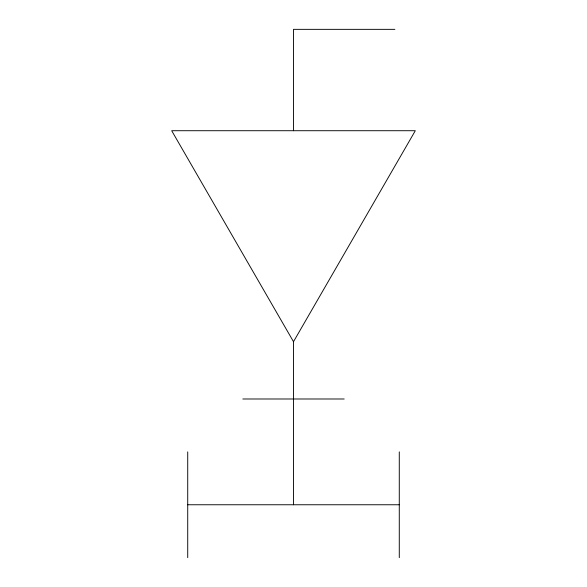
<?xml version="1.0" encoding="UTF-8"?>
<svg xmlns="http://www.w3.org/2000/svg" width="587" height="587" viewBox="0 0 587 587"><rect width="100%" height="100%" fill="white"/><g stroke="black" fill="none" stroke-linecap="round" stroke-linejoin="round"><path stroke-width="0.88" d="M293.5 341.693L415.31 130.718L171.69 130.718L293.5 341.693L293.5 504.761M394.868 29.35L293.5 29.35L293.5 130.718M242.813 398.991L344.187 398.991M187.723 504.761L399.277 504.761M399.277 451.873L399.277 557.65M187.723 451.873L187.723 557.65"/></g></svg>
